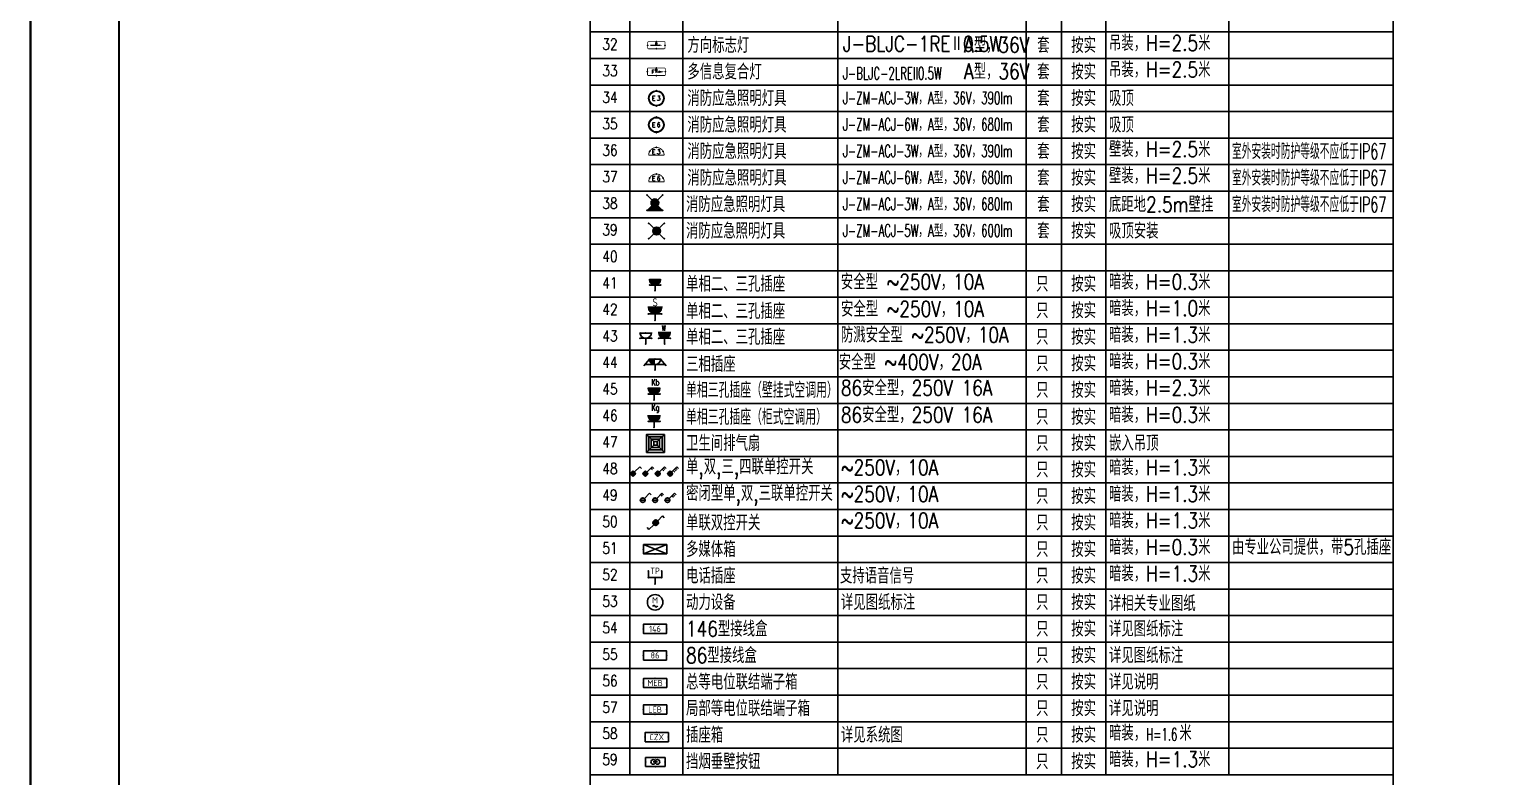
# Model space of a CAD drawing. Extents: x -1396510 to 1250330, y -1892470 to 1623980.
# Drawn here: x -1206845 to -1173634, y -201783 to -184882 of the extents above; entities that cross this region are included whole.
import ezdxf
from ezdxf.enums import TextEntityAlignment as Align

# ---------------------------------------------------------------- set-up
doc = ezdxf.new("R2010")
doc.units = 0
doc.header["$LTSCALE"] = 1000
doc.header["$MEASUREMENT"] = 0
doc.layers.get('Defpoints').update_dxf_attribs({"color": 210})
for name, color, linetype in [('-DS 电气', 130, 'Continuous'), ('0-cxFrame', 155, 'Continuous'), ('EQUIP-动力', 3, 'Continuous'), ('EQUIP-应急', 3, 'Continuous'), ('EQUIP-插座', 3, 'Continuous'), ('EQUIP-照明', 3, 'Continuous'), ('EQUIP-箱柜', 3, 'Continuous'), ('EQUIP-通讯', 3, 'Continuous'), ('TEL_TEXT', 7, 'Continuous'), ('灯具', 1, 'Continuous')]:
    doc.layers.add(name, color=color, linetype=linetype)
doc.layers.add('0-cxText', color=131, linetype='Continuous', lineweight=25)
doc.styles.add('_TCH_LABEL', font='COMPLEX', dxfattribs={"bigfont": 'GBCBIG'})
doc.styles.add('_TEL_ATTDEF', font='GBENOR', dxfattribs={"width": 0.8, "height": 3, "bigfont": 'GBCBIG'})
doc.styles.add('_TEL_DIM', font='SIMPLEX', dxfattribs={"width": 0.8, "height": 3.5, "bigfont": 'HZTXT'})
doc.styles.add('cx_tuming', font='simhei.ttf')
doc.styles.add('cx_tuqian1', font='')
doc.styles.get("Standard").update_dxf_attribs({"font": 'gbenor.shx', "bigfont": 'gbcbig.shx'})
doc.styles.add('TS', font='tssdeng.shx', dxfattribs={"width": 0.9, "bigfont": 'tssdchn.shx'})
doc.styles.add('黑体', font='simhei.ttf', dxfattribs={"height": 12})
doc.styles.get('cx_tuqian1').set_extended_font_data('SimSun')

# ---------------------------------------------------------------- blocks, each defined once
blk = doc.blocks.new('$equip$00002907')
for p, q in [((0.75, 0.6), (-0.75, 0.6)), ((-0.75, 0.6), (-0.75, 0)), ((-0.75, 0), (0.75, 0)), ((0.75, 0), (0.75, 0.6))]:
    blk.add_line(p, q)
at = {"const_width": 0.0571}
blk.add_lwpolyline([(-0.75, 0.6), (-0.75, 0), (0.75, 0), (0.75, 0.6), (-0.75, 0.6), (-0.75, 0)], dxfattribs=at)
for p in [(-0.75, 0.3), (0, 0.6), (0, 0), (0.75, 0.3)]:
    blk.add_point(p)
at = {"color": 7, "style": '_TEL_DIM'}
blk.add_attdef('$TEXT$', text='', height=0.4, dxfattribs=at).set_placement((0, 0.3), align=Align.MIDDLE_CENTER)
at = {"color": 7, "style": '_TEL_DIM', "flags": 1}
for tag in ['A', 'REMARK']:
    blk.add_attdef(tag, text='', height=0.00002, dxfattribs=at).set_placement((0, 0), align=Align.MIDDLE_CENTER)
blk = doc.blocks.new('$equip$00002908')
for p, q in [((0.75, 0.6), (-0.75, 0.6)), ((-0.75, 0.6), (-0.75, 0)), ((-0.75, 0), (0.75, 0)), ((0.75, 0), (0.75, 0.6))]:
    blk.add_line(p, q)
at = {"const_width": 0.0571}
blk.add_lwpolyline([(-0.75, 0.6), (-0.75, 0), (0.75, 0), (0.75, 0.6), (-0.75, 0.6), (-0.75, 0)], dxfattribs=at)
for p in [(-0.75, 0.3), (0, 0.6), (0, 0), (0.75, 0.3)]:
    blk.add_point(p)
at = {"color": 7, "style": '_TEL_DIM'}
blk.add_attdef('$TEXT$', text='', height=0.4, dxfattribs=at).set_placement((0, 0.3), align=Align.MIDDLE_CENTER)
at = {"color": 7, "style": '_TEL_DIM', "flags": 1}
for tag in ['A', 'REMARK']:
    blk.add_attdef(tag, text='', height=0.00002, dxfattribs=at).set_placement((0, 0), align=Align.MIDDLE_CENTER)
blk = doc.blocks.new('$equip$00001208')
for p, q in [((-0.15, 0.06), (-0.51, -0.3)), ((0.15, 0.36), (0.51, 0.72)), ((0.51, 0.72), (0.65, 0.58)), ((-0.51, -0.3), (-0.65, -0.16))]:
    blk.add_line(p, q)
blk.add_circle((0, 0.21), 0.208)
for points in [[(-0.18, 0.31), (0.18, 0.31), (-0.21, 0.21), (0.21, 0.21)], [(-0.18, 0.1), (0.18, 0.1), (-0.21, 0.21), (0.21, 0.21)], [(-0.1, 0.39), (0.1, 0.39), (-0.18, 0.31), (0.18, 0.31)], [(-0.1, 0.03), (0.1, 0.03), (-0.18, 0.1), (0.18, 0.1)], [(0, 0.42), (0, 0.42), (-0.1, 0.39), (0.1, 0.39)], [(0, 0), (0, 0), (-0.1, 0.03), (0.1, 0.03)]]:
    blk.add_solid(points)
at = {"layer": 'EQUIP-照明'}
for p in [(-0.21, 0.21), (0, 0.42), (0, 0), (0.21, 0.21)]:
    blk.add_point(p, dxfattribs=at)
at = {"layer": 'EQUIP-照明', "flags": 9}
blk.add_attdef('A', (0, 0), '', height=0.00002, dxfattribs=at)
blk = doc.blocks.new('$equip$00001237')
for p, q in [((-0.5, 1.05), (-0.5, 1)), ((-0.5, 1), (0.5, 1)), ((0.5, 0.5), (-0.5, 0.5)), ((0, 0.5), (0, 0)), ((0.5, 1.05), (0.5, 1))]:
    blk.add_line(p, q)
blk.add_arc((0, 1), 0.5, 180, 0)
for p in [(-0.5, 0.5), (0, 1), (0, 0), (0.5, 0.5)]:
    blk.add_point(p)
for points in [[(0.43, 0.75), (-0.43, 0.75), (0.5, 1), (-0.5, 1)], [(0.25, 0.57), (-0.25, 0.57), (0.43, 0.75), (-0.43, 0.75)], [(0, 0.5), (0, 0.5), (0.25, 0.57), (-0.25, 0.57)]]:
    blk.add_solid(points)
at = {"flags": 9}
blk.add_attdef('A', (0, 0), '', height=0.00002, dxfattribs=at)
blk = doc.blocks.new('$equip$00001963')
for p, q in [((0.15, 0.36), (0.62, 0.83)), ((0.51, 0.72), (0.65, 0.58)), ((0.62, 0.83), (0.77, 0.69))]:
    blk.add_line(p, q)
blk.add_circle((0, 0.21), 0.208)
for p in [(-0.21, 0.21), (0, 0.42), (0, 0), (0.21, 0.21)]:
    blk.add_point(p)
for points in [[(-0.18, 0.31), (0.18, 0.31), (-0.21, 0.21), (0.21, 0.21)], [(-0.18, 0.1), (0.18, 0.1), (-0.21, 0.21), (0.21, 0.21)], [(-0.1, 0.39), (0.1, 0.39), (-0.18, 0.31), (0.18, 0.31)], [(-0.1, 0.03), (0.1, 0.03), (-0.18, 0.1), (0.18, 0.1)], [(0, 0.42), (0, 0.42), (-0.1, 0.39), (0.1, 0.39)], [(0, 0), (0, 0), (-0.1, 0.03), (0.1, 0.03)]]:
    blk.add_solid(points)
at = {"layer": 'TEL_TEXT', "style": '_TEL_DIM', "flags": 1}
blk.add_attdef('A', text='', height=0.00002, dxfattribs=at).set_placement((0, 0), align=Align.MIDDLE_CENTER)
blk = doc.blocks.new('$equip$00001209')
for p, q in [((-0.21, 0.21), (0.21, 0.21)), ((0.15, 0.36), (0.62, 0.83)), ((0.62, 0.83), (0.77, 0.69))]:
    blk.add_line(p, q)
blk.add_circle((0, 0.21), 0.208)
at = {"layer": 'EQUIP-照明'}
for p in [(-0.21, 0.21), (0, 0.42), (0, 0), (0.21, 0.21)]:
    blk.add_point(p, dxfattribs=at)
at = {"layer": 'EQUIP-照明', "flags": 9}
blk.add_attdef('A', (0, 0), '', height=0.00002, dxfattribs=at)
blk = doc.blocks.new('$equip$00001210')
for p, q in [((-0.21, 0.21), (0.21, 0.21)), ((0.15, 0.36), (0.62, 0.83)), ((0.51, 0.72), (0.65, 0.58)), ((0.62, 0.83), (0.77, 0.69))]:
    blk.add_line(p, q)
blk.add_circle((0, 0.21), 0.208)
at = {"layer": 'EQUIP-照明'}
for p in [(-0.21, 0.21), (0, 0.42), (0, 0), (0.21, 0.21)]:
    blk.add_point(p, dxfattribs=at)
at = {"layer": 'EQUIP-照明', "flags": 9}
blk.add_attdef('A', (0, 0), '', height=0.00002, dxfattribs=at)
blk = doc.blocks.new('$equip$00001211')
for p, q in [((-0.21, 0.21), (0.21, 0.21)), ((0.15, 0.36), (0.62, 0.83)), ((0.4, 0.61), (0.54, 0.47)), ((0.51, 0.72), (0.65, 0.58)), ((0.62, 0.83), (0.77, 0.69))]:
    blk.add_line(p, q)
blk.add_circle((0, 0.21), 0.208)
at = {"layer": 'EQUIP-照明'}
for p in [(-0.21, 0.21), (0, 0.42), (0, 0), (0.21, 0.21)]:
    blk.add_point(p, dxfattribs=at)
at = {"layer": 'EQUIP-照明', "flags": 9}
blk.add_attdef('A', (0, 0), '', height=0.00002, dxfattribs=at)
blk = doc.blocks.new('$equip$00001964')
for p, q in [((0.15, 0.36), (0.62, 0.83)), ((0.4, 0.61), (0.54, 0.47)), ((0.51, 0.72), (0.65, 0.58)), ((0.62, 0.83), (0.77, 0.69))]:
    blk.add_line(p, q)
blk.add_circle((0, 0.21), 0.208)
for p in [(-0.21, 0.21), (0, 0.42), (0, 0), (0.21, 0.21)]:
    blk.add_point(p)
for points in [[(-0.18, 0.31), (0.18, 0.31), (-0.21, 0.21), (0.21, 0.21)], [(-0.18, 0.1), (0.18, 0.1), (-0.21, 0.21), (0.21, 0.21)], [(-0.1, 0.39), (0.1, 0.39), (-0.18, 0.31), (0.18, 0.31)], [(-0.1, 0.03), (0.1, 0.03), (-0.18, 0.1), (0.18, 0.1)], [(0, 0.42), (0, 0.42), (-0.1, 0.39), (0.1, 0.39)], [(0, 0), (0, 0), (-0.1, 0.03), (0.1, 0.03)]]:
    blk.add_solid(points)
at = {"layer": 'TEL_TEXT', "style": '_TEL_DIM', "flags": 1}
blk.add_attdef('A', text='', height=0.00002, dxfattribs=at).set_placement((0, 0), align=Align.MIDDLE_CENTER)
blk = doc.blocks.new('$equip$00001965')
for p, q in [((0.15, 0.36), (0.62, 0.83)), ((0.29, 0.49), (0.43, 0.35)), ((0.4, 0.61), (0.54, 0.47)), ((0.51, 0.72), (0.65, 0.58)), ((0.62, 0.83), (0.77, 0.69))]:
    blk.add_line(p, q)
blk.add_circle((0, 0.21), 0.208)
for p in [(-0.21, 0.21), (0, 0.42), (0, 0), (0.21, 0.21)]:
    blk.add_point(p)
for points in [[(-0.18, 0.31), (0.18, 0.31), (-0.21, 0.21), (0.21, 0.21)], [(-0.18, 0.1), (0.18, 0.1), (-0.21, 0.21), (0.21, 0.21)], [(-0.1, 0.39), (0.1, 0.39), (-0.18, 0.31), (0.18, 0.31)], [(-0.1, 0.03), (0.1, 0.03), (-0.18, 0.1), (0.18, 0.1)], [(0, 0.42), (0, 0.42), (-0.1, 0.39), (0.1, 0.39)], [(0, 0), (0, 0), (-0.1, 0.03), (0.1, 0.03)]]:
    blk.add_solid(points)
at = {"layer": 'TEL_TEXT', "style": '_TEL_DIM', "flags": 1}
blk.add_attdef('A', text='', height=0.00002, dxfattribs=at).set_placement((0, 0), align=Align.MIDDLE_CENTER)
blk = doc.blocks.new('$equip$00001962')
for p, q in [((0.15, 0.36), (0.63, 0.83)), ((0.63, 0.83), (0.77, 0.69))]:
    blk.add_line(p, q)
blk.add_circle((0, 0.21), 0.208)
for p in [(-0.21, 0.21), (0, 0.42), (0, 0), (0.21, 0.21)]:
    blk.add_point(p)
for points in [[(-0.18, 0.31), (0.18, 0.31), (-0.21, 0.21), (0.21, 0.21)], [(-0.18, 0.1), (0.18, 0.1), (-0.21, 0.21), (0.21, 0.21)], [(-0.1, 0.39), (0.1, 0.39), (-0.18, 0.31), (0.18, 0.31)], [(-0.1, 0.03), (0.1, 0.03), (-0.18, 0.1), (0.18, 0.1)], [(0, 0.42), (0, 0.42), (-0.1, 0.39), (0.1, 0.39)], [(0, 0), (0, 0), (-0.1, 0.03), (0.1, 0.03)]]:
    blk.add_solid(points)
at = {"layer": 'TEL_TEXT', "style": '_TEL_DIM', "flags": 1}
blk.add_attdef('A', text='', height=0.00002, dxfattribs=at).set_placement((0, 0), align=Align.MIDDLE_CENTER)
blk = doc.blocks.new('$equip$00001238')
for p, q in [((0.5, 0.95), (-0.5, 0.95)), ((0.5, 0.5), (-0.5, 0.5)), ((0, 0.5), (0, 0))]:
    blk.add_line(p, q)
blk.add_arc((0, 1), 0.5, 180, 0)
for p in [(-0.5, 0.5), (0, 0.95), (0, 0), (0.5, 0.5)]:
    blk.add_point(p)
at = {"flags": 9}
blk.add_attdef('A', (0, 0), '', height=0.00002, dxfattribs=at)
blk = doc.blocks.new('$equip$00001867')
for p, q in [((-0.5, 0.5), (-0.5, 1)), ((0.5, 0.5), (-0.5, 0.5)), ((0, 0.5), (0, 0)), ((0.5, 1), (0.5, 0.5))]:
    blk.add_line(p, q)
for p in [(-0.5, 1), (-0.5, 0.5), (0, 0), (0.5, 1), (0.5, 0.5)]:
    blk.add_point(p)
at = {"color": 7, "style": '_TEL_DIM'}
blk.add_attdef('$TEXT$', text='', height=0.4, dxfattribs=at).set_placement((0, 1), align=Align.MIDDLE_CENTER)
at = {"color": 7, "style": '_TEL_DIM', "flags": 1}
blk.add_attdef('A', text='', height=0.00002, dxfattribs=at).set_placement((0, 0), align=Align.MIDDLE_CENTER)
blk = doc.blocks.new('$equip$00002875')
at = {"const_width": 0.0571}
blk.add_lwpolyline([(0, 0.5, -1), (0, -0.5, -1), (0, 0.5, 0.021884)], format="xyb", dxfattribs=at)
blk.add_circle((0, 0), 0.5)
for centre, radius, start, end in [((-0.073, -0.273), 0.0768, 17.22719, 184.21643), ((0.073, -0.227), 0.0769, 197.25914, 5.11794)]:
    blk.add_arc(centre, radius, start, end)
at = {"color": 7, "style": '_TEL_DIM'}
blk.add_attdef('$TEXT$', text='', height=0.4, dxfattribs=at).set_placement((0.001, 0.137), align=Align.MIDDLE_CENTER)
at = {"color": 7, "style": '_TEL_DIM', "flags": 1}
for tag in ['A', 'REMARK']:
    blk.add_attdef(tag, text='', height=0.00002, dxfattribs=at).set_placement((0, 0), align=Align.MIDDLE_CENTER)
blk = doc.blocks.new('$equip$00002938')
for p, q in [((-0.75, 0.6), (-0.75, 0)), ((0.75, 0.6), (-0.75, 0.6)), ((-0.75, 0.6), (0.75, 0)), ((-0.75, 0), (0.75, 0.6)), ((-0.75, 0), (0.75, 0)), ((0.75, 0), (0.75, 0.6))]:
    blk.add_line(p, q)
at = {"const_width": 0.0571}
blk.add_lwpolyline([(-0.75, 0.6), (-0.75, 0), (0.75, 0), (0.75, 0.6), (-0.75, 0.6), (-0.75, 0)], dxfattribs=at)
for p in [(-0.75, 0.3), (0, 0.6), (0, 0), (0.75, 0.3)]:
    blk.add_point(p)
at = {"color": 7, "style": '_TEL_DIM', "flags": 1}
for tag in ['A', 'REMARK']:
    blk.add_attdef(tag, text='', height=0.00002, dxfattribs=at).set_placement((0, 0), align=Align.MIDDLE_CENTER)
blk = doc.blocks.new('A$C43B121A0')
at = {"layer": '灯具', "color": 3}
for p, q in [((120, 180), (0, 300)), ((180, 180), (300, 300)), ((0, 0), (120, 120)), ((300, 0), (180, 120))]:
    blk.add_line(p, q, dxfattribs=at)
for points in [[(0, 0), (300, 0), (300, 300), (0, 300)], [(40, 40), (260, 40), (260, 260), (40, 260)], [(80, 80), (220, 80), (220, 220), (80, 220)], [(120, 120), (180, 120), (180, 180), (120, 180)]]:
    blk.add_lwpolyline(points, close=True, dxfattribs=at)
blk = doc.blocks.new('$equip$00001250')
for p, q in [((-0.357, 0.714), (-0.724, 0.277)), ((0.657, 0.357), (-0.657, 0.357)), ((-0.357, 0.75), (-0.357, 0.714)), ((0.357, 0.714), (-0.357, 0.714)), ((0, 0.357), (0, 0)), ((0.357, 0.75), (0.357, 0.714)), ((0.357, 0.714), (0.724, 0.277))]:
    blk.add_line(p, q)
blk.add_arc((0, 0.714), 0.357, 180, 0)
for points in [[(0, 0.536), (-0.309, 0.536), (0, 0.714), (-0.357, 0.714)], [(0, 0.405), (-0.179, 0.405), (0, 0.536), (-0.309, 0.536)], [(0, 0.357), (0, 0.357), (0, 0.405), (-0.179, 0.405)]]:
    blk.add_solid(points)
at = {"layer": 'EQUIP-照明'}
for p in [(-0.657, 0.357), (0, 0.714), (0, 0), (0.657, 0.357)]:
    blk.add_point(p, dxfattribs=at)
at = {"layer": 'EQUIP-照明', "style": '_TCH_LABEL', "flags": 9}
blk.add_attdef('A', (0, 0), '', height=0.00002, dxfattribs=at)
blk = doc.blocks.new('$equip$00002708')
for p, q in [((-0.75, 0.6), (-0.75, 0)), ((0.75, 0.6), (-0.75, 0.6)), ((-0.75, 0), (0.75, 0)), ((0.75, 0), (0.75, 0.6))]:
    blk.add_line(p, q)
at = {"const_width": 0.0571}
blk.add_lwpolyline([(-0.75, 0.6), (-0.75, 0), (0.75, 0), (0.75, 0.6), (-0.75, 0.6), (-0.75, 0)], dxfattribs=at)
for p in [(-0.75, 0.3), (0, 0.6), (0, 0), (0.75, 0.3)]:
    blk.add_point(p)
at = {"color": 7, "style": '_TEL_DIM', "flags": 1}
for tag in ['REMARK', 'A']:
    blk.add_attdef(tag, text='', height=0.4, dxfattribs=at).set_placement((0, 0), align=Align.MIDDLE_CENTER)
at = {"color": 7, "style": '_TEL_DIM'}
blk.add_attdef('$TEXT$', text='', height=0.4, dxfattribs=at).set_placement((0, 0.3), align=Align.MIDDLE_CENTER)
blk = doc.blocks.new('$equip$00001764')
for p, q in [((-0.5, 1.05), (-0.5, 1)), ((-0.5, 1), (0.5, 1)), ((0.5, 0.5), (-0.5, 0.5)), ((0, 0.5), (0, 0)), ((0.5, 1.05), (0.5, 1))]:
    blk.add_line(p, q)
blk.add_arc((0, 1), 0.5, 180, 0)
for p in [(-0.5, 0.5), (0, 0), (0.5, 0.5)]:
    blk.add_point(p)
for points in [[(0.43, 0.75), (-0.43, 0.75), (0.5, 1), (-0.5, 1)], [(0.25, 0.57), (-0.25, 0.57), (0.43, 0.75), (-0.43, 0.75)], [(0, 0.5), (0, 0.5), (0.25, 0.57), (-0.25, 0.57)]]:
    blk.add_solid(points)
at = {"color": 7, "style": '_TEL_DIM'}
blk.add_attdef('$TEXT$', text='', height=0.4, dxfattribs=at).set_placement((0.3, 0.21), align=Align.MIDDLE_CENTER)
at = {"color": 7, "style": '_TEL_DIM', "flags": 1}
blk.add_attdef('A', text='', height=0.00002, dxfattribs=at).set_placement((0, 0), align=Align.MIDDLE_CENTER)
blk = doc.blocks.new('$equip$00002869')
for p, q in [((-0.625, 0.292), (-0.625, -0.292)), ((0.625, 0.292), (-0.625, 0.292)), ((-0.133, 0.008), (0.133, 0.008)), ((0.625, -0.292), (0.625, 0.292)), ((-0.625, -0.292), (0.625, -0.292))]:
    blk.add_line(p, q)
at = {"const_width": 0.0571}
blk.add_lwpolyline([(-0.625, 0.292), (-0.625, -0.292), (0.625, -0.292), (0.625, 0.292), (-0.625, 0.292), (-0.625, -0.292)], dxfattribs=at)
for centre in [(-0.133, 0.008), (0.133, 0.008)]:
    blk.add_circle(centre, 0.15)
for p in [(-0.625, 0), (0, 0.292), (0.625, 0), (0, -0.292)]:
    blk.add_point(p)
at = {"color": 7, "style": '_TEL_DIM', "flags": 1}
for tag in ['A', 'REMARK']:
    blk.add_attdef(tag, text='', height=0.00002, dxfattribs=at).set_placement((0, 0), align=Align.MIDDLE_CENTER)
blk = doc.blocks.new('$equip_U$00000228(EQ-67-张永红)')
at = {"color": 7, "lineweight": 0}
for p, q in [((-0.229, 0.37), (-0.08, 0.37)), ((-0.229, 0.07), (-0.229, 0.37)), ((-0.229, 0.227), (-0.137, 0.227)), ((-0.229, 0.07), (-0.08, 0.07)), ((0.08, 0.099), (0.069, 0.127)), ((0.092, 0.084), (0.08, 0.099)), ((0.092, 0.37), (0.217, 0.37)), ((0.126, 0.07), (0.092, 0.084)), ((0.16, 0.07), (0.126, 0.07)), ((0.217, 0.37), (0.149, 0.256)), ((0.149, 0.256), (0.183, 0.256)), ((0.195, 0.084), (0.16, 0.07)), ((0.183, 0.256), (0.206, 0.242)), ((0.217, 0.113), (0.195, 0.084)), ((0.206, 0.242), (0.217, 0.227)), ((0.217, 0.227), (0.229, 0.184)), ((0.229, 0.156), (0.217, 0.113)), ((0.229, 0.184), (0.229, 0.156))]:
    blk.add_line(p, q, dxfattribs=at)
at = {"lineweight": 0, "const_width": 0.0571}
blk.add_lwpolyline([(-0.5, 0), (0.5, 0, 1), (-0.5, 0, 1)], format="xyb", dxfattribs=at)
for p in [(-0.433, 0.25), (0, 0.5), (0.433, 0.25)]:
    blk.add_point(p)
at = {"color": 7, "style": '_TEL_DIM', "flags": 1}
for tag in ['A', 'REMARK']:
    blk.add_attdef(tag, text='', height=0.00002, dxfattribs=at).set_placement((0, 0), align=Align.MIDDLE_CENTER)
blk = doc.blocks.new('$equip_U$00000215(EQ-67-张永红)')
blk.add_hatch(color=256).paths.add_polyline_path([(0.21, 0.07), (0.5, 0), (0.21, -0.07)])
at = {"color": 7, "lineweight": 0}
for p, q in [((-0.5, 0), (0.21, 0)), ((-0.04, 0.23), (0, 0.23)), ((-0.04, 0.07), (-0.04, 0.23)), ((0, 0.07), (-0.04, 0.07)), ((0, 0.23), (0.02, 0.22)), ((0.02, 0.08), (0, 0.07)), ((0.02, 0.22), (0.03, 0.21)), ((0.03, 0.09), (0.02, 0.08)), ((0.03, 0.21), (0.04, 0.19)), ((0.04, 0.11), (0.03, 0.09)), ((0.04, 0.19), (0.04, 0.17)), ((0.04, 0.17), (0.04, 0.13)), ((0.04, 0.13), (0.04, 0.11))]:
    blk.add_line(p, q, dxfattribs=at)
at = {"lineweight": 0, "const_width": 0.0571}
blk.add_lwpolyline([(-0.66, -0.3), (0.66, -0.3, 0.414214), (0.72, -0.24), (0.72, 0.24, 0.414213), (0.66, 0.3), (-0.66, 0.3, 0.414214), (-0.72, 0.24, 0), (-0.72, -0.24, 0.414245), (-0.66, -0.3, 18481.445439)], format="xyb", dxfattribs=at)
for p in [(-0.72, 0), (0, 0.3), (0.72, 0), (0, -0.3)]:
    blk.add_point(p)
at = {"color": 7, "style": '_TEL_DIM', "flags": 1}
for tag in ['A', 'REMARK']:
    blk.add_attdef(tag, text='', height=0.00002, dxfattribs=at).set_placement((0, 0), align=Align.MIDDLE_CENTER)
blk = doc.blocks.new('$equip_U$00000231(EQ-12-张永红)')
at = {"color": 7, "lineweight": 0}
for p, q in [((-0.223, 0.37), (-0.074, 0.37)), ((-0.223, 0.07), (-0.223, 0.37)), ((-0.223, 0.227), (-0.131, 0.227)), ((-0.223, 0.07), (-0.074, 0.07)), ((0.086, 0.313), (0.075, 0.241)), ((0.075, 0.241), (0.075, 0.17)), ((0.086, 0.213), (0.075, 0.17)), ((0.075, 0.17), (0.086, 0.113)), ((0.109, 0.356), (0.086, 0.313)), ((0.109, 0.241), (0.086, 0.213)), ((0.086, 0.113), (0.109, 0.084)), ((0.143, 0.37), (0.109, 0.356)), ((0.143, 0.256), (0.109, 0.241)), ((0.109, 0.084), (0.143, 0.07)), ((0.166, 0.37), (0.143, 0.37)), ((0.154, 0.256), (0.143, 0.256)), ((0.143, 0.07), (0.154, 0.07)), ((0.189, 0.241), (0.154, 0.256)), ((0.154, 0.07), (0.189, 0.084)), ((0.2, 0.356), (0.166, 0.37)), ((0.212, 0.213), (0.189, 0.241)), ((0.189, 0.084), (0.212, 0.113)), ((0.212, 0.327), (0.2, 0.356)), ((0.223, 0.17), (0.212, 0.213)), ((0.212, 0.113), (0.223, 0.156)), ((0.223, 0.156), (0.223, 0.17))]:
    blk.add_line(p, q, dxfattribs=at)
at = {"lineweight": 0, "const_width": 0.0571}
blk.add_lwpolyline([(-0.5, 0), (0.5, 0, 1), (-0.5, 0, 1)], format="xyb", dxfattribs=at)
for p in [(-0.433, 0.25), (0, 0.5), (0.433, 0.25)]:
    blk.add_point(p)
at = {"color": 7, "style": '_TEL_DIM', "flags": 1}
for tag in ['A', 'REMARK']:
    blk.add_attdef(tag, text='', height=0.00002, dxfattribs=at).set_placement((0, 0), align=Align.MIDDLE_CENTER)
blk = doc.blocks.new('$equip_U$00000227(EQ-12-张永红)')
at = {"color": 7, "lineweight": 0}
for p, q in [((-0.229, 0.15), (-0.08, 0.15)), ((-0.229, -0.15), (-0.229, 0.15)), ((-0.229, 0.007), (-0.137, 0.007)), ((0.092, 0.15), (0.217, 0.15)), ((0.217, 0.15), (0.149, 0.036)), ((0.149, 0.036), (0.183, 0.036)), ((0.183, 0.036), (0.206, 0.022)), ((0.206, 0.022), (0.217, 0.007)), ((0.217, 0.007), (0.229, -0.036)), ((-0.229, -0.15), (-0.08, -0.15)), ((0.08, -0.121), (0.069, -0.093)), ((0.092, -0.136), (0.08, -0.121)), ((0.126, -0.15), (0.092, -0.136)), ((0.16, -0.15), (0.126, -0.15)), ((0.195, -0.136), (0.16, -0.15)), ((0.217, -0.107), (0.195, -0.136)), ((0.229, -0.064), (0.217, -0.107)), ((0.229, -0.036), (0.229, -0.064))]:
    blk.add_line(p, q, dxfattribs=at)
at = {"lineweight": 0}
for radius in [0.5, 0.46]:
    blk.add_circle((0, 0), radius, dxfattribs=at)
for p in [(-0.5, 0), (0, 0.5), (0.5, 0), (0, -0.5)]:
    blk.add_point(p)
at = {"color": 7, "style": '_TEL_DIM', "flags": 1}
for tag in ['A', 'REMARK']:
    blk.add_attdef(tag, text='', height=0.00002, dxfattribs=at).set_placement((0, 0), align=Align.MIDDLE_CENTER)
blk = doc.blocks.new('$equip_U$00000230(EQ-12-张永红)')
at = {"color": 7, "lineweight": 0}
for p, q in [((-0.223, 0.15), (-0.074, 0.15)), ((-0.223, -0.15), (-0.223, 0.15)), ((-0.223, 0.007), (-0.131, 0.007)), ((0.086, 0.093), (0.075, 0.021)), ((0.075, 0.021), (0.075, -0.05)), ((0.109, 0.136), (0.086, 0.093)), ((0.109, 0.021), (0.086, -0.007)), ((0.143, 0.15), (0.109, 0.136)), ((0.143, 0.036), (0.109, 0.021)), ((0.166, 0.15), (0.143, 0.15)), ((0.154, 0.036), (0.143, 0.036)), ((0.189, 0.021), (0.154, 0.036)), ((0.2, 0.136), (0.166, 0.15)), ((0.212, -0.007), (0.189, 0.021)), ((0.212, 0.107), (0.2, 0.136)), ((-0.223, -0.15), (-0.074, -0.15)), ((0.086, -0.007), (0.075, -0.05)), ((0.075, -0.05), (0.086, -0.107)), ((0.086, -0.107), (0.109, -0.136)), ((0.109, -0.136), (0.143, -0.15)), ((0.143, -0.15), (0.154, -0.15)), ((0.154, -0.15), (0.189, -0.136)), ((0.189, -0.136), (0.212, -0.107)), ((0.223, -0.05), (0.212, -0.007)), ((0.212, -0.107), (0.223, -0.064)), ((0.223, -0.064), (0.223, -0.05))]:
    blk.add_line(p, q, dxfattribs=at)
at = {"lineweight": 0}
for radius in [0.5, 0.46]:
    blk.add_circle((0, 0), radius, dxfattribs=at)
for p in [(-0.5, 0), (0, 0.5), (0.5, 0), (0, -0.5)]:
    blk.add_point(p)
at = {"color": 7, "style": '_TEL_DIM', "flags": 1}
for tag in ['A', 'REMARK']:
    blk.add_attdef(tag, text='', height=0.00002, dxfattribs=at).set_placement((0, 0), align=Align.MIDDLE_CENTER)
blk = doc.blocks.new('$equip$00003158')
h = blk.add_hatch(color=256)
h.dxf.hatch_style = 1
h.paths.add_polyline_path([(0, 0.25, -0.198912), (-0.177, 0.323), (-0.5, 0), (0.5, 0), (0.177, 0.323, -0.198912)])
blk.add_hatch(color=256).paths.add_polyline_path([(0, 0.75, 1), (0, 0.25, 1)])
for p, q in [((-0.5, 1), (-0.177, 0.677)), ((0.177, 0.677), (0.5, 1)), ((-0.5, 0), (-0.177, 0.323)), ((-0.5, 0), (0.5, 0)), ((0.177, 0.323), (0.5, 0))]:
    blk.add_line(p, q)
blk.add_circle((0, 0.5), 0.25)
for p in [(-0.5, 1), (0.5, 1), (-0.5, 0), (0, 0), (0.5, 0)]:
    blk.add_point(p)
at = {"color": 7, "style": '_TEL_DIM', "flags": 1}
for tag in ['A', 'REMARK']:
    blk.add_attdef(tag, text='', height=0.00002, dxfattribs=at).set_placement((0, 0), align=Align.MIDDLE_CENTER)
blk = doc.blocks.new('$equip$00002603')
blk.add_hatch(color=256).paths.add_polyline_path([(0.25, 0.5, 1), (-0.25, 0.5, 1)])
for p, q in [((-0.5, 1), (-0.177, 0.677)), ((0.5, 1), (0.177, 0.677)), ((-0.177, 0.323), (-0.5, 0)), ((0.177, 0.323), (0.5, 0))]:
    blk.add_line(p, q)
blk.add_circle((0, 0.5), 0.25)
for p in [(-0.5, 1), (0.5, 1), (-0.5, 0), (0.5, 0)]:
    blk.add_point(p)
at = {"color": 7, "style": '_TEL_DIM', "flags": 1}
blk.add_attdef('A', text='', height=0.000025, dxfattribs=at).set_placement((0, 0), align=Align.MIDDLE_CENTER)
blk = doc.blocks.new('$equip_U$00000210(EQ-138-沈勤辉)')
blk.add_hatch(color=256).paths.add_polyline_path([(0.21, 0.07), (0.5, 0), (0.21, -0.07)])
at = {"color": 7, "lineweight": 0}
for p, q in [((-0.31, 0.15), (-0.16, 0.15)), ((-0.31, -0.15), (-0.31, 0.15)), ((-0.11, 0), (0.21, 0)), ((-0.04, 0.23), (0, 0.23)), ((-0.04, 0.07), (-0.04, 0.23)), ((0, 0.07), (-0.04, 0.07)), ((0, 0.23), (0.02, 0.22)), ((0.02, 0.08), (0, 0.07)), ((0.02, 0.22), (0.03, 0.21)), ((0.03, 0.09), (0.02, 0.08)), ((0.03, 0.21), (0.04, 0.19)), ((0.04, 0.11), (0.03, 0.09)), ((0.04, 0.19), (0.04, 0.17)), ((0.04, 0.17), (0.04, 0.13)), ((0.04, 0.13), (0.04, 0.11))]:
    blk.add_line(p, q, dxfattribs=at)
at = {"lineweight": 0, "const_width": 0.0571}
blk.add_lwpolyline([(-0.66, -0.3), (0.66, -0.3, 0.414214), (0.72, -0.24), (0.72, 0.24, 0.414213), (0.66, 0.3), (-0.66, 0.3, 0.414214), (-0.72, 0.24, 0), (-0.72, -0.24, 0.414245), (-0.66, -0.3, 18481.445439)], format="xyb", dxfattribs=at)
at = {"color": 7, "lineweight": 0}
blk.add_lwpolyline([(-0.31, 0.01), (-0.21, 0.01)], dxfattribs=at)
at = {"lineweight": 0, "const_width": 0.0571}
blk.add_lwpolyline([(0.21, 0.07), (0.5, 0), (0.21, -0.07), (0.21, 0.07)], dxfattribs=at)
for p in [(0, 0.3), (0.72, 0), (-0.72, 0), (0, -0.3)]:
    blk.add_point(p)
at = {"color": 7, "style": '_TEL_DIM', "flags": 1}
for tag in ['A', 'REMARK']:
    blk.add_attdef(tag, text='', height=0.00002, dxfattribs=at).set_placement((0, 0), align=Align.MIDDLE_CENTER)
blk = doc.blocks.new('TK22.A1 L(Dragon)')
at = {"layer": '0-cxFrame', "color": 7, "const_width": 0.5}
blk.add_lwpolyline([(0, 0), (-841, 0), (-841, 594), (0, 594)], close=True, dxfattribs=at)
at = {"layer": '0-cxFrame', "const_width": 0.5}
blk.add_lwpolyline([(-80, 10), (-821, 10), (-821, 584), (-80, 584)], close=True, dxfattribs=at)
at = {"style": '黑体', "flags": 4}
blk.add_attdef('图幅', text='', height=3.3, dxfattribs=at).set_placement((-40, 3), align=Align.RIGHT)
at = {"layer": '0-cxText', "flags": 4}
for tag, height, style, p in [('建设单位', 3.5, 'cx_tuming', (-45, 240)), ('项目名称', 3.5, 'cx_tuming', (-45, 210)), ('子项名称', 3.5, 'cx_tuming', (-45, 180)), ('工程编号', 3.3, 'cx_tuqian1', (-35, 165)), ('图名1', 3.5, 'cx_tuming', (-45, 87)), ('图名2', 3.5, 'cx_tuming', (-45, 79)), ('图名3', 3.5, 'cx_tuming', (-45, 71)), ('出图日期', 3.3, 'cx_tuqian1', (-39, 60)), ('专业', 3.3, 'cx_tuqian1', (-55, 52)), ('图号', 3.3, 'cx_tuqian1', (-55, 44)), ('版次', 3.3, 'cx_tuqian1', (-20, 44))]:
    blk.add_attdef(tag, text='', height=height, dxfattribs=dict(at, style=style)).set_placement(p, align=Align.MIDDLE)
at = {"layer": 'Defpoints', "color": 6, "flags": 4}
for tag, height, style, p in [('tufu', 3.3, '黑体', (-12, 12)), ('dwfname', 4, 'cx_tuqian1', (-80, 3))]:
    blk.add_attdef(tag, text='', height=height, dxfattribs=dict(at, style=style)).set_placement(p, align=Align.RIGHT)

msp = doc.modelspace()

# ---------------------------------------------------------------- linework, layer by layer
at = {"layer": '-DS 电气', "color": 3}
for p, q in [((-1192619.1, -191724.1), (-1192619.1, -191737.2)), ((-1192619.1, -191737.2), (-1192356.6, -191737.2)), ((-1192356.6, -191868.5), (-1192619.1, -191868.5)), ((-1192487.9, -191868.5), (-1192487.9, -191999.7)), ((-1192356.6, -191724.1), (-1192356.6, -191737.2)), ((-1192855.2, -192986.5), (-1192855.2, -192999.6)), ((-1192855.2, -192999.6), (-1192592.7, -192999.6)), ((-1192592.7, -193130.8), (-1192855.2, -193130.8)), ((-1192723.9, -193130.8), (-1192723.9, -193262.1)), ((-1192592.7, -192986.5), (-1192592.7, -192999.6)), ((-1192855.2, -193606.2), (-1192855.2, -193619.3)), ((-1192855.2, -193619.3), (-1192592.7, -193619.3)), ((-1192592.7, -193606.2), (-1192592.7, -193619.3)), ((-1192592.7, -193750.5), (-1192855.2, -193750.5)), ((-1192723.9, -193750.5), (-1192723.9, -193881.8))]:
    msp.add_line(p, q, dxfattribs=at)
for centre in [(-1192487.9, -191737.2), (-1192723.9, -192999.6), (-1192723.9, -193619.3)]:
    msp.add_arc(centre, 131.3, 180, 0, dxfattribs=at)
for p in [(-1192619.1, -191868.5), (-1192356.6, -191868.5), (-1192487.9, -191999.7), (-1192855.2, -193130.8), (-1192723.9, -193262.1), (-1192592.7, -193130.8), (-1192855.2, -193750.5), (-1192723.9, -193881.8), (-1192592.7, -193750.5)]:
    msp.add_point(p, dxfattribs=at)
for points in [[(-1192374.2, -191802.8), (-1192601.5, -191802.8), (-1192356.6, -191737.2), (-1192619.1, -191737.2)], [(-1192422.2, -191850.9), (-1192553.5, -191850.9), (-1192374.2, -191802.8), (-1192601.5, -191802.8)], [(-1192487.9, -191868.5), (-1192487.9, -191868.5), (-1192422.2, -191850.9), (-1192553.5, -191850.9)], [(-1192610.3, -193065.2), (-1192837.6, -193065.2), (-1192592.7, -192999.6), (-1192855.2, -192999.6)], [(-1192658.3, -193113.3), (-1192789.5, -193113.3), (-1192610.3, -193065.2), (-1192837.6, -193065.2)], [(-1192723.9, -193130.8), (-1192723.9, -193130.8), (-1192658.3, -193113.3), (-1192789.5, -193113.3)], [(-1192610.3, -193684.9), (-1192837.6, -193684.9), (-1192592.7, -193619.3), (-1192855.2, -193619.3)], [(-1192658.3, -193733), (-1192789.5, -193733), (-1192610.3, -193684.9), (-1192837.6, -193684.9)], [(-1192723.9, -193750.5), (-1192723.9, -193750.5), (-1192658.3, -193733), (-1192789.5, -193733)]]:
    msp.add_solid(points, dxfattribs=at)
at = {"layer": 'TEL_TEXT'}
for p, q in [((-1194171.5, -204140.7), (-1194171.5, -165540.7)), ((-1193271.5, -165540.7), (-1193271.5, -201740.7)), ((-1192071.5, -165540.7), (-1192071.5, -201740.7)), ((-1188571.5, -165540.7), (-1188571.5, -201740.7)), ((-1184311.5, -165540.7), (-1184311.5, -201740.7)), ((-1183511.5, -165540.7), (-1183511.5, -201740.7)), ((-1182511.5, -165540.7), (-1182511.5, -201740.7)), ((-1179731.5, -165540.7), (-1179731.5, -201740.7)), ((-1176017.1, -204140.7), (-1176017.1, -165540.7)), ((-1194171.5, -184940.7), (-1176017.1, -184940.7)), ((-1194171.5, -185540.7), (-1176017.1, -185540.7)), ((-1194171.5, -186140.7), (-1176017.1, -186140.7)), ((-1194171.5, -186740.7), (-1176017.1, -186740.7)), ((-1194171.5, -187340.7), (-1176017.1, -187340.7)), ((-1194171.5, -187940.7), (-1176017.1, -187940.7)), ((-1194171.5, -188540.7), (-1176017.1, -188540.7)), ((-1194171.5, -189140.7), (-1176017.1, -189140.7)), ((-1194171.5, -189740.7), (-1176017.1, -189740.7)), ((-1194171.5, -190340.7), (-1176017.1, -190340.7)), ((-1194171.5, -190940.7), (-1176017.1, -190940.7)), ((-1194171.5, -191540.7), (-1176017.1, -191540.7)), ((-1194171.5, -192140.7), (-1176017.1, -192140.7)), ((-1194171.5, -192740.7), (-1176017.1, -192740.7)), ((-1194171.5, -193340.7), (-1176017.1, -193340.7)), ((-1194171.5, -193940.7), (-1176017.1, -193940.7)), ((-1194171.5, -194540.7), (-1176017.1, -194540.7)), ((-1194171.5, -195140.7), (-1176017.1, -195140.7)), ((-1194171.5, -195740.7), (-1176017.1, -195740.7)), ((-1194171.5, -196340.7), (-1176017.1, -196340.7)), ((-1194171.5, -196940.7), (-1176017.1, -196940.7)), ((-1194171.5, -197540.7), (-1176017.1, -197540.7)), ((-1194171.5, -198140.7), (-1176017.1, -198140.7)), ((-1194171.5, -198740.7), (-1176017.1, -198740.7)), ((-1194171.5, -199340.7), (-1176017.1, -199340.7)), ((-1194171.5, -199940.7), (-1176017.1, -199940.7)), ((-1194171.5, -200540.7), (-1176017.1, -200540.7)), ((-1194171.5, -201140.7), (-1176017.1, -201140.7)), ((-1194171.5, -201740.7), (-1176017.1, -201740.7))]:
    msp.add_line(p, q, dxfattribs=at)

# ---------------------------------------------------------------- block references
at = {"layer": '0-cxFrame', "xscale": 100, "yscale": 100, "zscale": 100}
msp.add_blockref('TK22.A1 L(Dragon)', (-1122720, -222360), dxfattribs=at)
at = {"layer": 'EQUIP-动力', "ltscale": 0.65, "xscale": 250, "yscale": 250, "zscale": 250}
msp.add_blockref('$equip$00001237', (-1192701.3, -190790.7), dxfattribs=at)
at = {"layer": 'EQUIP-动力'}
ref = msp.add_blockref('$equip$00002875', (-1192701.3, -197840.7), dxfattribs=dict(at, xscale=350, yscale=350, zscale=350))
ref.add_attrib('$TEXT$', 'M', dxfattribs={"layer": '0', "color": 7, "height": 140, "style": '_TEL_ATTDEF'}).set_placement((-1192700.9, -197792.6), align=Align.MIDDLE_CENTER)
at = {"layer": 'EQUIP-动力', "xscale": 350, "yscale": 350, "zscale": 350}
msp.add_blockref('$equip$00002869', (-1192695.5, -201453.9), dxfattribs=at)
at = {"layer": 'EQUIP-应急', "xscale": 350, "yscale": 350, "zscale": 350}
for name, p in [('$equip$00003158', (-1192706.1, -188978.3)), ('$equip$00002603', (-1192667.6, -189616.8))]:
    msp.add_blockref(name, p, dxfattribs=at)
at = {"layer": 'EQUIP-插座'}
ref = msp.add_blockref('$equip$00001764', (-1192701.3, -191465.7), dxfattribs=dict(at, xscale=300, yscale=300, zscale=300))
ref.add_attrib('$TEXT$', 'S', dxfattribs={"layer": '0', "color": 7, "height": 180, "style": '_TEL_ATTDEF'}).set_placement((-1192700.7, -191055.5), align=Align.MIDDLE_CENTER)
for name, p, xscale, yscale, zscale in [('$equip$00001238', (-1192913.4, -191999.7), 262.5, 262.5, 262.5), ('$equip$00001250', (-1192701.3, -192589.3), 350, 350, 350)]:
    msp.add_blockref(name, p, dxfattribs=dict(at, xscale=xscale, yscale=yscale, zscale=zscale))
at = {"layer": 'EQUIP-照明'}
for name, p, xscale, yscale, zscale in [('$equip_U$00000215(EQ-67-张永红)', (-1192671.5, -185240.7), 270, 270, 270), ('$equip_U$00000210(EQ-138-沈勤辉)', (-1192671.5, -185841.3), 280, 280, 280), ('$equip_U$00000227(EQ-12-张永红)', (-1192671.5, -186440.7), 350, 350, 350), ('$equip_U$00000230(EQ-12-张永红)', (-1192671.5, -187040.7), 350, 350, 350), ('$equip_U$00000228(EQ-67-张永红)', (-1192671.5, -187728.2), 350, 350, 350), ('$equip_U$00000231(EQ-12-张永红)', (-1192670.4, -188328.2), 350, 350, 350), ('$equip$00001962', (-1193201.3, -194982.7), 250, 250, 250), ('$equip$00001963', (-1192921.3, -194982.7), 250, 250, 250), ('$equip$00001209', (-1192980.9, -195582.7), 250, 250, 250), ('$equip$00001210', (-1192700.9, -195582.7), 250, 250, 250), ('$equip$00001211', (-1192420.9, -195582.7), 250, 250, 250)]:
    msp.add_blockref(name, p, dxfattribs=dict(at, xscale=xscale, yscale=yscale, zscale=zscale))
at = {"layer": 'EQUIP-照明', "color": 3, "xscale": 1.35, "yscale": 1.35, "zscale": 1.35, "rotation": 180}
msp.add_blockref('A$C43B121A0', (-1192490.2, -194043.7), dxfattribs=at)
at = {"layer": 'EQUIP-照明', "ltscale": 1000, "xscale": 250, "yscale": 250, "zscale": 250}
for name, p in [('$equip$00001964', (-1192641.3, -194982.7)), ('$equip$00001965', (-1192361.3, -194982.7))]:
    msp.add_blockref(name, p, dxfattribs=at)
at = {"layer": 'EQUIP-照明', "ltscale": 0.65, "xscale": 300, "yscale": 300, "zscale": 300}
msp.add_blockref('$equip$00001208', (-1192687.4, -196102.7), dxfattribs=at)
at = {"layer": 'EQUIP-箱柜', "xscale": -350, "yscale": 350, "zscale": 350, "rotation": 180}
msp.add_blockref('$equip$00002938', (-1192701.3, -196535.7), dxfattribs=at)
at = {"layer": 'EQUIP-箱柜'}
ref = msp.add_blockref('$equip$00002907', (-1192703.8, -198545.7), dxfattribs=dict(at, xscale=350, yscale=350, zscale=350))
ref.add_attrib('$TEXT$', '146', dxfattribs={"layer": '0', "color": 7, "height": 140, "style": '_TEL_ATTDEF'}).set_placement((-1192703.8, -198440.7), align=Align.MIDDLE_CENTER)
ref = msp.add_blockref('$equip$00002907', (-1192703.8, -199145.7), dxfattribs=dict(at, xscale=350, yscale=350, zscale=350))
ref.add_attrib('$TEXT$', '86', dxfattribs={"layer": '0', "color": 7, "height": 140, "style": '_TEL_ATTDEF'}).set_placement((-1192703.8, -199040.7), align=Align.MIDDLE_CENTER)
ref = msp.add_blockref('$equip$00002907', (-1192701.3, -199770.7), dxfattribs=dict(at, xscale=350, yscale=350, zscale=350))
ref.add_attrib('$TEXT$', 'MEB', dxfattribs={"layer": '0', "color": 7, "height": 140, "style": '_TEL_ATTDEF'}).set_placement((-1192701.3, -199665.7), align=Align.MIDDLE_CENTER)
ref = msp.add_blockref('$equip$00002908', (-1192701.3, -200370.7), dxfattribs=dict(at, xscale=350, yscale=350, zscale=350))
ref.add_attrib('$TEXT$', 'LEB', dxfattribs={"layer": '0', "color": 7, "height": 140, "style": '_TEL_ATTDEF'}).set_placement((-1192701.3, -200265.7), align=Align.MIDDLE_CENTER)
ref = msp.add_blockref('$equip$00002708', (-1192663.8, -200782.8), dxfattribs=dict(at, xscale=350.0000000000001, yscale=350.0000000000001, zscale=350.0000000000001, rotation=179.9999999371443))
ref.add_attrib('$TEXT$', 'CZX', dxfattribs={"layer": '0', "color": 7, "height": 140, "style": '_TEL_ATTDEF'}).set_placement((-1192663.8, -200887.8), align=Align.MIDDLE_CENTER)
at = {"layer": 'EQUIP-通讯'}
ref = msp.add_blockref('$equip$00001867', (-1192701.3, -197429.6), dxfattribs=dict(at, xscale=300, yscale=300, zscale=300))
ref.add_attrib('$TEXT$', 'TP', dxfattribs={"layer": 'TEL_TEXT', "height": 150, "style": 'TS', "width": 0.8}).set_placement((-1192701.3, -197129.9), align=Align.MIDDLE_CENTER)

# ---------------------------------------------------------------- texts
at = {"layer": '-DS 电气', "color": 3, "style": '_TEL_DIM', "width": 0.6}
for s, height, p in [('w', 179.2, (-1192557.9, -191702)), ('Kb', 143.36, (-1192786.2, -192937.9)), ('Kg', 143.36, (-1192786.2, -193509.8))]:
    msp.add_text(s, height=height, dxfattribs=at).set_placement(p)
at = {"layer": '-DS 电气', "color": 3, "style": '_TEL_DIM', "flags": 1}
for p in [(-1192487.9, -191999.7), (-1192723.9, -193262.1), (-1192723.9, -193881.8)]:
    msp.add_attdef('A', text='空调插座', height=0.00525, dxfattribs=at).set_placement(p, align=Align.MIDDLE_CENTER)
at = {"layer": 'TEL_TEXT', "style": '_TEL_DIM'}
for s, height, width, p in [('吊装，H=2.5米', 350, 0.8, (-1182441.5, -185366.1)), ('方向标志灯', 350, 0.8, (-1191971.5, -185415.7)), ('J-BLJC-1REⅡ0.5W', 350, 0.8, (-1188457, -185383.2)), ('A型，36V', 350, 0.8, (-1185715.5, -185407.1)), ('套', 350, 0.8, (-1184063.8, -185415.7)), ('按实', 350, 0.8, (-1183293.9, -185415.7)), ('多信息复合灯', 350, 0.8, (-1191971.5, -186015.7)), ('A型，36V', 350, 0.8, (-1185715.5, -186007.1)), ('套', 350, 0.8, (-1184063.8, -186015.7)), ('按实', 350, 0.8, (-1183293.9, -186015.7)), ('吊装，H=2.5米', 350, 0.8, (-1182441.5, -185966.1)), ('J-BLJC-2LREII0.5W', 280, 0.6, (-1188457, -186015.7)), ('消防应急照明灯具', 350, 0.8, (-1191971.5, -186615.7)), ('J-ZM-ACJ-3W，A型，36V，390lm', 280, 0.6, (-1188457, -186571.6)), ('套', 350, 0.8, (-1184063.8, -186615.7)), ('按实', 350, 0.8, (-1183293.9, -186615.7)), ('吸顶', 350, 0.8, (-1182441.5, -186615.7)), ('消防应急照明灯具', 350, 0.8, (-1191971.5, -187215.7)), ('J-ZM-ACJ-6W，A型，36V，680lm', 280, 0.6, (-1188457, -187171.6)), ('套', 350, 0.8, (-1184063.8, -187215.7)), ('按实', 350, 0.8, (-1183293.9, -187215.7)), ('吸顶', 350, 0.8, (-1182441.5, -187215.7)), ('消防应急照明灯具', 350, 0.8, (-1191971.5, -187815.7)), ('J-ZM-ACJ-3W，A型，36V，390lm', 280, 0.6, (-1188457, -187771.6)), ('套', 350, 0.8, (-1184063.8, -187815.7)), ('按实', 350, 0.8, (-1183293.9, -187815.7)), ('壁装，H=2.5米', 350, 0.8, (-1182441.5, -187766.1)), ('消防应急照明灯具', 350, 0.8, (-1191971.5, -188415.7)), ('J-ZM-ACJ-6W，A型，36V，680lm', 280, 0.6, (-1188457, -188371.6)), ('套', 350, 0.8, (-1184063.8, -188415.7)), ('按实', 350, 0.8, (-1183293.9, -188415.7)), ('壁装，H=2.5米', 350, 0.8, (-1182441.5, -188366.1)), ('消防应急照明灯具', 350, 0.8, (-1192001.3, -189015.7)), ('套', 350, 0.8, (-1184063.8, -189015.7)), ('按实', 350, 0.8, (-1183293.9, -189015.7)), ('底距地2.5m壁挂', 350, 0.8, (-1182441.5, -189015.7)), ('J-ZM-ACJ-3W，A型，36V，680lm', 280, 0.6, (-1188457, -188971.6)), ('消防应急照明灯具', 350, 0.8, (-1192001.3, -189615.7)), ('J-ZM-ACJ-5W，A型，36V，600lm', 280, 0.6, (-1188457, -189571.6)), ('套', 350, 0.8, (-1184063.8, -189615.7)), ('按实', 350, 0.8, (-1183293.9, -189615.7)), ('吸顶安装', 350, 0.8, (-1182441.5, -189615.7)), ('单相二、三孔插座', 350, 0.8, (-1192001.3, -190815.7)), ('安全型 ~250V，10A', 350, 0.8, (-1188501.3, -190766.1)), ('只', 350, 0.8, (-1184089.4, -190815.7)), ('按实', 350, 0.8, (-1183293.7, -190815.7)), ('暗装，H=0.3米', 350, 0.8, (-1182441.3, -190766.1)), ('单相二、三孔插座', 350, 0.8, (-1192001.3, -191429.9)), ('安全型 ~250V，10A', 350, 0.8, (-1188499.2, -191380.3)), ('只', 350, 0.8, (-1184089.4, -191415.7)), ('按实', 350, 0.8, (-1183293.7, -191415.7)), ('暗装，H=1.0米', 350, 0.8, (-1182441.3, -191366.1)), ('单相二、三孔插座', 350, 0.8, (-1192001.3, -192015.7)), ('防溅安全型 ~250V，10A', 350, 0.8, (-1188501.3, -191966.1)), ('按实', 350, 0.8, (-1183293.7, -192015.7)), ('暗装，H=1.3米', 350, 0.8, (-1182441.3, -191966.1)), ('只', 350, 0.8, (-1184089.4, -192015.7)), ('三相插座', 350, 0.8, (-1192001.3, -192629.9)), ('安全型 ~400V，20A', 350, 0.8, (-1188549.9, -192580.3)), ('只', 350, 0.8, (-1184089.4, -192615.7)), ('按实', 350, 0.8, (-1183293.7, -192615.7)), ('暗装，H=0.3米', 350, 0.8, (-1182441.3, -192566.1)), ('单相三孔插座（壁挂式空调用）', 350, 0.7, (-1192001.3, -193215.7)), ('86安全型，250V 16A  ', 350, 0.8, (-1188501.3, -193166.1)), ('只', 350, 0.8, (-1184089.4, -193215.7)), ('按实', 350, 0.8, (-1183293.7, -193215.7)), ('暗装，H=2.3米', 350, 0.8, (-1182441.3, -193166.1)), ('单相三孔插座（柜式空调用）', 350, 0.7, (-1192001.3, -193825.7)), ('86安全型，250V 16A  ', 350, 0.8, (-1188501.3, -193776.1)), ('只', 350, 0.8, (-1184089.4, -193825.7)), ('按实', 350, 0.8, (-1183293.7, -193825.7)), ('暗装，H=0.3米', 350, 0.8, (-1182441.3, -193776.1)), ('卫生间排气扇', 350, 0.8, (-1192001.3, -194415.7)), ('只', 350, 0.8, (-1184089.4, -194415.7)), ('按实', 350, 0.8, (-1183293.7, -194415.7)), ('嵌入吊顶', 350, 0.8, (-1182441.3, -194415.7)), ('单,双,三,四联单控开关', 350, 0.8, (-1192001.3, -194949)), ('~250V，10A', 350, 0.8, (-1188501.3, -194966.1)), ('暗装，H=1.3米', 350, 0.8, (-1182441.3, -194966.1)), ('只', 350, 0.8, (-1184089.4, -195015.7)), ('按实', 350, 0.8, (-1183293.7, -195015.7)), ('密闭型单,双,三联单控开关', 350, 0.8, (-1192001.3, -195549)), ('~250V，10A', 350, 0.8, (-1188501.3, -195566.1)), ('只', 350, 0.8, (-1184089.4, -195615.7)), ('按实', 350, 0.8, (-1183293.7, -195615.7)), ('暗装，H=1.3米', 350, 0.8, (-1182441.3, -195566.1)), ('单联双控开关', 350, 0.8, (-1192001.3, -196215.7)), ('~250V，10A', 350, 0.8, (-1188501.3, -196166.1)), ('只', 350, 0.8, (-1184089.4, -196215.7)), ('按实', 350, 0.8, (-1183293.7, -196215.7)), ('暗装，H=1.3米', 350, 0.8, (-1182441.3, -196166.1)), ('多媒体箱', 350, 0.8, (-1192001.3, -196815.7)), ('只', 350, 0.8, (-1184089.4, -196815.7)), ('按实', 350, 0.8, (-1183293.7, -196815.7)), ('暗装，H=0.3米', 350, 0.8, (-1182441.3, -196766.1)), ('由专业公司提供，带5孔插座', 350, 0.8, (-1179662, -196766.1)), ('电话插座', 350, 0.8, (-1192001.3, -197415.7)), ('支持语音信号', 350, 0.8, (-1188522.7, -197415.7)), ('只', 350, 0.8, (-1184089.4, -197415.7)), ('按实', 350, 0.8, (-1183293.7, -197415.7)), ('暗装，H=1.3米', 350, 0.8, (-1182441.3, -197366.1)), ('动力设备', 350, 0.8, (-1192001.3, -198015.7)), ('详见图纸标注', 350, 0.8, (-1188501.3, -198015.7)), ('只', 350, 0.8, (-1184089.4, -198015.7)), ('按实', 350, 0.8, (-1183293.7, -198015.7)), ('详相关专业图纸', 350, 0.8, (-1182441.3, -198040.7)), ('146型接线盒', 350, 0.8, (-1192001.3, -198615.7)), ('只', 350, 0.8, (-1184089.4, -198615.7)), ('按实', 350, 0.8, (-1183293.7, -198615.7)), ('详见图纸标注', 350, 0.8, (-1182441.3, -198615.7)), ('86型接线盒', 350, 0.8, (-1192001.3, -199215.7)), ('只', 350, 0.8, (-1184089.4, -199215.7)), ('按实', 350, 0.8, (-1183293.7, -199215.7)), ('详见图纸标注', 350, 0.8, (-1182441.3, -199215.7)), ('总等电位联结端子箱', 350, 0.8, (-1192001.3, -199815.7)), ('只', 350, 0.8, (-1184089.4, -199815.7)), ('按实', 350, 0.8, (-1183293.7, -199815.7)), ('详见说明', 350, 0.8, (-1182441.3, -199815.7)), ('局部等电位联结端子箱', 350, 0.8, (-1192001.3, -200415.7)), ('只', 350, 0.8, (-1184089.4, -200415.7)), ('按实', 350, 0.8, (-1183293.7, -200415.7)), ('详见说明', 350, 0.8, (-1182441.3, -200415.7)), ('挡烟垂壁按钮', 350, 0.8, (-1192001.3, -201615.7)), ('只', 350, 0.8, (-1184089.4, -201615.7)), ('按实', 350, 0.8, (-1183293.7, -201615.7)), ('暗装，H=1.3米', 350, 0.8, (-1182441.3, -201566.1))]:
    msp.add_text(s, height=height, dxfattribs=dict(at, width=width)).set_placement(p)
at = {"layer": 'TEL_TEXT', "style": '_TEL_DIM', "width": 0.8}
for s, p in [('32', (-1193721.5, -185415.7)), ('33', (-1193721.5, -186015.7)), ('34', (-1193721.5, -186615.7)), ('35', (-1193721.5, -187215.7)), ('36', (-1193721.5, -187815.7)), ('37', (-1193721.5, -188415.7)), ('38', (-1193721.5, -189015.7)), ('39', (-1193721.5, -189615.7)), ('40', (-1193721.5, -190215.7)), ('41', (-1193721.5, -190815.7)), ('42', (-1193721.5, -191415.7)), ('43', (-1193721.5, -192015.7)), ('44', (-1193721.5, -192615.7)), ('45', (-1193721.5, -193215.7)), ('46', (-1193721.5, -193815.7)), ('47', (-1193721.5, -194415.7)), ('48', (-1193721.5, -195015.7)), ('49', (-1193721.5, -195615.7)), ('50', (-1193721.5, -196215.7)), ('51', (-1193721.5, -196815.7)), ('52', (-1193721.5, -197415.7)), ('53', (-1193721.5, -198015.7)), ('54', (-1193721.5, -198615.7)), ('55', (-1193721.5, -199215.7)), ('56', (-1193721.5, -199815.7)), ('57', (-1193721.5, -200415.7)), ('58', (-1193721.5, -201005.7)), ('59', (-1193721.5, -201595.7))]:
    msp.add_text(s, height=250, dxfattribs=at).set_placement(p, align=Align.BOTTOM_CENTER)
at = {"layer": 'TEL_TEXT', "color": 1, "style": '_TEL_DIM', "width": 0.6}
for p in [(-1179661.3, -187815.7), (-1179661.3, -188415.7), (-1179661.3, -189015.7)]:
    msp.add_text('室外安装时防护等级不应低于IP67', height=350, dxfattribs=at).set_placement(p)
at = {"layer": 'TEL_TEXT', "style": '_TEL_DIM'}
for s, height, width, p in [('暗装，', 350, 0.8, (-1182441.3, -200968.8)), ('米', 350, 0.8, (-1180849.3, -200968.8)), ('插座箱', 350, 0.8, (-1192001.3, -201015.7)), ('详见系统图', 350, 0.8, (-1188501.3, -201015.7)), ('只', 350, 0.8, (-1184089.4, -201015.7)), ('按实', 350, 0.8, (-1183293.7, -201015.7)), ('H=1.6', 280, 0.6, (-1181601.3, -200968.8))]:
    msp.add_text(s, height=height, rotation=0.00001, dxfattribs=dict(at, width=width)).set_placement(p)

doc.saveas('drawing.dxf')
